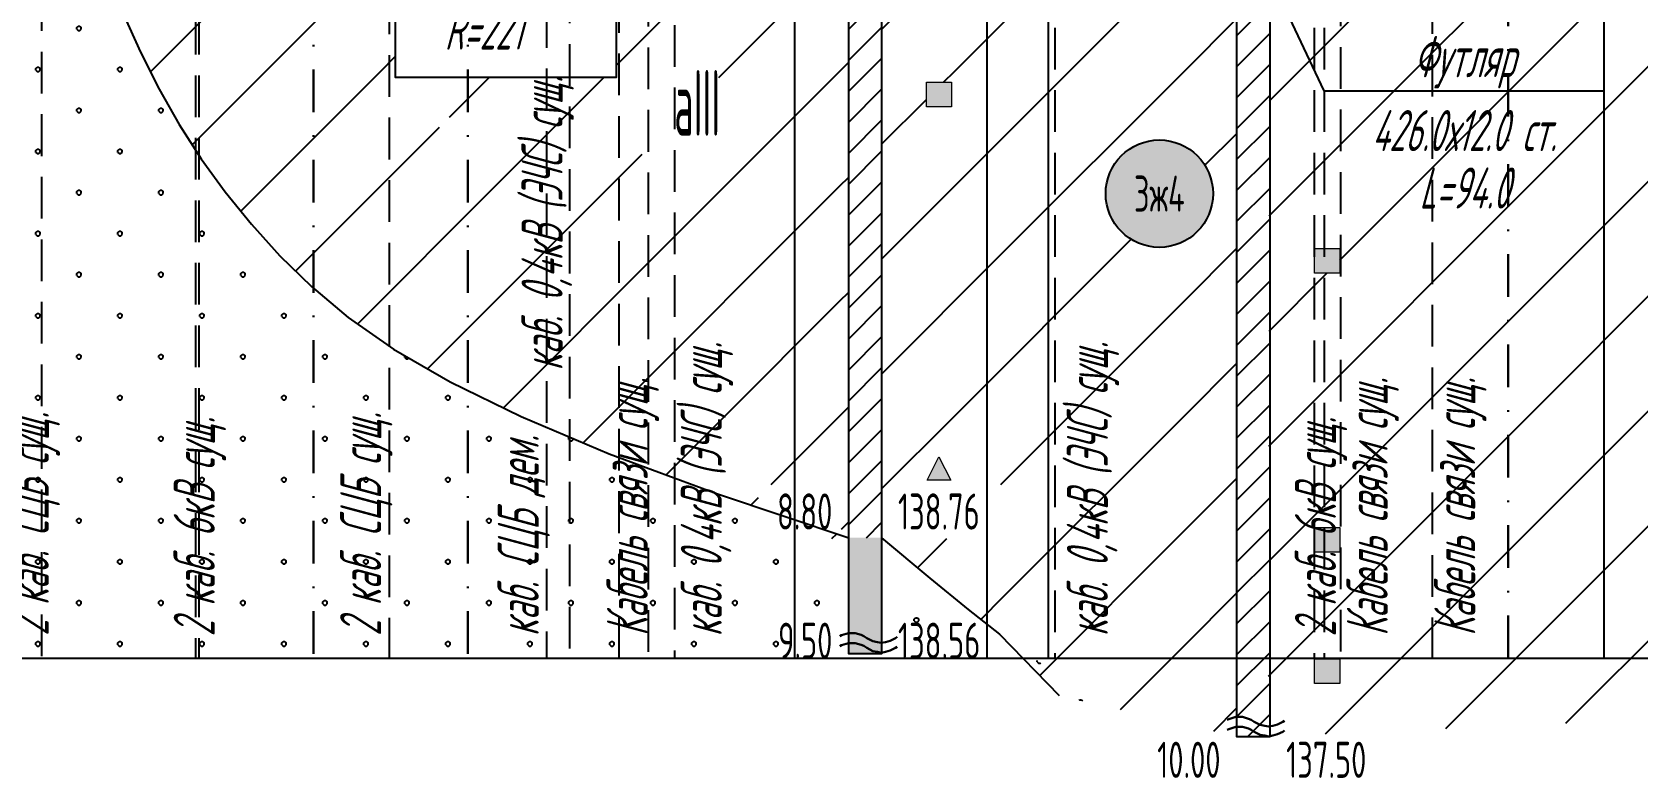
# Model space of a CAD drawing. Header units: metres. Extents: x -30 to 2050, y -904 to 400.
# Drawn here: x 131.1 to 229, y 122.7 to 168.1 of the extents above; entities that cross this region are included whole.
import ezdxf
from ezdxf.enums import TextEntityAlignment as Align

# ---------------------------------------------------------------- set-up
doc = ezdxf.new("R2010")
doc.units = ezdxf.units.M
doc.header["$LTSCALE"] = 0.2
doc.linetypes.add('DASHDOT', pattern=[27, 13, -7, 0, -7])
doc.linetypes.add('штриховая', pattern=[19.05, 12.7, -6.35])
for name, color, linetype in [('Level 1', 7, 'Continuous'), ('МГТ_ИГ_Геология', 252, 'Continuous'), ('Примыкания', 7, 'Continuous'), ('Таблица', 7, 'Continuous'), ('Футляры', 7, 'Continuous')]:
    doc.layers.add(name, color=color, linetype=linetype)
doc.layers.add('МГТ_НВК_котлованы', color=7, linetype='Continuous', lineweight=30)
doc.styles.add('SPDS', font='SPDS', dxfattribs={"width": 0.7, "oblique": 15, "height": 2.5})
doc.styles.get("Standard").update_dxf_attribs({"font": 'SPDS.shx', "width": 0.7, "oblique": 15, "height": 3})
doc.styles.add('Стиль Simplex', font='simplex.shx')
pattern_1 = [(45, (-8.669, 494.728), (0, 21), [9.8995, -19.799]), (45, (5.331, 480.728), (0, 21), [9.8995, -19.799]), (45, (-8.669, 480.728), (0, 21), [14.142, -15.5565]), (45, (1.331, 490.728), (0, 21), [15.556, -14.1425]), (45, (-1.669, 480.728), (0, 21), [19.799, -9.8995]), (45, (-8.669, 487.728), (0, 21), [19.799, -9.8995])]

# ---------------------------------------------------------------- blocks, each defined once
blk = doc.blocks.new('PR_TR')
at = {"layer": 'Level 1', "linetype": 'Continuous', "lineweight": 20}
blk.add_hatch(color=256, dxfattribs=at).paths.add_polyline_path([(0.0719, -0.0494), (-0.0711, -0.0494), (-0.0011, 0.0936)])
at = {"layer": 'Level 1', "color": 7, "linetype": 'Continuous', "lineweight": 20, "flags": 128}
blk.add_lwpolyline([(0.0719, -0.0494), (-0.0711, -0.0494), (-0.0011, 0.0936)], close=True, dxfattribs=at)
blk = doc.blocks.new('PR_KV')
at = {"layer": 'Level 1', "linetype": 'Continuous', "lineweight": 20}
blk.add_hatch(color=256, dxfattribs=at).paths.add_polyline_path([(-0.077, 0.075), (0.077, 0.075), (0.077, -0.075), (-0.077, -0.075)])
at = {"layer": 'Level 1', "color": 7, "linetype": 'Continuous', "lineweight": 20, "flags": 128}
blk.add_lwpolyline([(-0.077, 0.075), (0.077, 0.075), (0.077, -0.075), (-0.077, -0.075)], close=True, dxfattribs=at)
blk = doc.blocks.new('круг3_-26_4')
at = {"true_color": 0xffffff}
blk.add_hatch(color=7, dxfattribs=at).paths.add_polyline_path([(-0.3273, 0, 1), (0.3273, 0, 1)])
at = {"color": 7, "lineweight": 25}
blk.add_circle((0, 0), 0.3273, dxfattribs=at)
at = {"color": 7, "lineweight": 25, "style": 'Стиль Simplex', "width": 0.590909}
blk.add_text('3ж4', height=0.22, dxfattribs=at).set_placement((0, 0), align=Align.MIDDLE_CENTER)
blk = doc.blocks.new('DN')
at = {"linetype": 'Continuous', "lineweight": 30, "flags": 128}
for points in [[(-0.126, -0.007), (-0.117, -0.002), (-0.073, 0.011), (-0.033, 0.011), (0.003, 0), (0.02, -0.007), (0.039, -0.019), (0.074, -0.037), (0.103, -0.043), (0.125, -0.048), (0.151, -0.043), (0.18, -0.036), (0.213, -0.019), (0.223, -0.012)], [(-0.126, -0.068), (-0.117, -0.063), (-0.073, -0.05), (-0.033, -0.05), (0.003, -0.059), (0.02, -0.067), (0.039, -0.079), (0.074, -0.098), (0.103, -0.103), (0.125, -0.108), (0.151, -0.103), (0.18, -0.095), (0.213, -0.079), (0.223, -0.072)]]:
    blk.add_lwpolyline(points, dxfattribs=at)
blk = doc.blocks.new('221')
at = {"layer": 'МГТ_ИГ_Геология'}
blk.add_lwpolyline([(0, 5.295), (13.442, 5.295), (13.442, 0), (0, 0)], close=True, dxfattribs=at)
at = {"layer": 'МГТ_ИГ_Геология', "insert": (2.989, 4.196), "char_height": 2.5, "attachment_point": 1}
blk.add_mtext_dynamic_manual_height_columns('R=221', width=10.09698, gutter_width=15, heights=[0], dxfattribs=at)

msp = doc.modelspace()

# ---------------------------------------------------------------- hatches: boundary and pattern name
at = {"layer": 'МГТ_ИГ_Геология', "true_color": 0x636466}
h = msp.add_hatch(dxfattribs=at)
h.set_pattern_fill('GR28', color=251, scale=10, style=0, pattern_type=2)
h.set_pattern_definition([(90, (-8.6692, 480.8083), (-2.5, 2.5), [0.11, -4.89]), (45, (-8.6692, 480.9183), (-2.5, 2.5), [0.113137, -3.422397]), (0, (-8.5892, 480.9983), (2.5, 2.5), [0.11, -4.89]), (315, (-8.4792, 480.9983), (2.5, 2.5), [0.113137, -3.422397]), (90, (-8.3992, 480.8083), (-2.5, 2.5), [0.11, -4.89]), (45, (-8.4792, 480.7283), (-2.5, 2.5), [0.113137, -3.422397]), (0, (-8.5892, 480.7283), (2.5, 2.5), [0.11, -4.89]), (315, (-8.6692, 480.8083), (2.5, 2.5), [0.113137, -3.422397])])
edge = h.paths.add_edge_path(flags=16)
edge.add_arc((119.65241, 162.30907), 3.27292, 0, 360)
edge = h.paths.add_edge_path(flags=16)
edge.add_arc((98.23485, 165.90791), 1.73295, 0, 360)
h.paths.add_polyline_path([(98.47995, 164.95932), (98.35995, 164.90932), (98.12995, 164.88932), (97.80176, 164.97768), (97.75995, 165.02932), (97.86995, 164.95932), (98.12995, 164.88932), (98.43206, 164.91559)], flags=0)
h.paths.add_polyline_path([(92.94995, 130.35712), (92.98995, 130.35917), (180.90435, 130.25441), (180.90435, 137.32734), (172.89625, 140.00276), (166.2956, 142.45234), (160.92328, 144.71373), (156.6002, 146.82453), (153.14724, 148.82237), (150.38532, 150.74488), (148.13531, 152.62969), (146.21812, 154.51441), (144.48262, 156.43195), (142.88955, 158.39627), (141.42767, 160.41662), (140.08569, 162.50225), (138.85236, 164.66241), (137.7164, 166.90632), (136.66654, 169.24325), (135.69153, 171.68243), (134.78471, 174.24438), (133.95799, 176.99463), (133.22787, 180.01001), (132.61087, 183.36733), (132.12352, 187.14339), (131.78232, 191.41501), (131.60379, 196.25899), (131.60446, 201.75216), (92.94995, 202.86932)])
h.paths.add_polyline_path([(113.11813, 148.61358), (126.56059, 148.61358), (126.56059, 143.31896), (113.11813, 143.31896)], flags=16)
h.paths.add_polyline_path([(115.31995, 144.41123), (123.04495, 144.41123), (124.03835, 148.11864), (116.31335, 148.11864)], flags=8)
at = {"layer": 'МГТ_ИГ_Геология'}
h = msp.add_hatch(dxfattribs=at)
h.set_pattern_fill('GR38', color=251, scale=10, style=0, pattern_type=2)
h.set_pattern_definition(pattern_1)
h.paths.add_polyline_path([(180.90435, 183.32734), (173.90435, 183.32734), (169.70435, 183.32734), (169.52172, 183.65046), (132.43847, 184.70314), (132.61087, 183.36733), (133.22787, 180.01001), (133.95799, 176.99463), (134.78471, 174.24438), (135.69153, 171.68243), (136.66654, 169.24325), (137.7164, 166.90632), (138.85236, 164.66241), (140.08569, 162.50225), (141.42767, 160.41662), (142.88955, 158.39627), (144.48262, 156.43195), (146.21812, 154.51441), (148.13531, 152.62969), (150.38532, 150.74488), (153.14724, 148.82237), (156.6002, 146.82453), (160.92328, 144.71373), (166.2956, 142.45234), (172.89625, 140.00276), (180.90435, 137.32734)])
edge = h.paths.add_edge_path(flags=16)
edge.add_arc((156.37228, 162.52012), 0.46869, 0, 360)
h.paths.add_polyline_path([(158.2651, 160.87012), (158.68656, 160.87012), (158.68656, 164.17012), (158.2651, 164.17012)], flags=16)
h.paths.add_polyline_path([(168.31249, 160.18757), (172.97915, 160.18757), (172.97915, 166.18757), (168.31249, 166.18757)], flags=16)
h.paths.add_polyline_path([(167.36626, 179.05591), (180.74245, 179.05591), (180.74245, 184.08448), (167.36626, 184.08448)], flags=16)
h.paths.add_polyline_path([(175.39245, 137.27734), (180.45435, 137.27734), (180.45435, 140.57734), (175.39245, 140.57734)])
h.paths.add_polyline_path([(153.26975, 170.66809), (166.7122, 170.66809), (166.7122, 165.37347), (153.26975, 165.37347)], flags=16)
h.paths.add_polyline_path([(155.47156, 166.27209), (162.67156, 166.27209), (163.71685, 170.17315), (156.51685, 170.17315)], flags=8)
h.paths.add_polyline_path([(173.4775, 171.06341), (178.10607, 171.06341), (178.10607, 174.36341), (173.4775, 174.36341)], flags=8)
edge = h.paths.add_edge_path(flags=16)
edge.add_arc((175.79178, 172.71341), 3.27292, 0, 360)
h = msp.add_hatch(dxfattribs=at)
h.set_pattern_fill('CONSIST', color=251, scale=0.42, style=0, pattern_type=2)
h.set_pattern_definition([(45, (86.1914, -1250.2727), (-0.9429269, 0.9429269), [])])
h.paths.add_polyline_path([(180.90435, 183.32734), (182.90435, 183.32734), (182.90435, 137.32734), (180.90435, 137.32734)])
h = msp.add_hatch(dxfattribs=at)
h.set_pattern_fill('GR38', color=251, scale=10, style=0, pattern_type=2)
h.set_pattern_definition(pattern_1)
edge = h.paths.add_edge_path(flags=16)
edge.add_arc((194.25549, 158.29455), 0.15706, 0, 360)
h.paths.add_polyline_path([(187.1235, 140.83328), (185.6935, 140.83328), (186.3935, 142.26328)], flags=16)
h.paths.add_polyline_path([(187.17435, 163.57734), (185.63435, 163.57734), (185.63435, 165.07734), (187.17435, 165.07734)], flags=16)
h.paths.add_polyline_path([(187.17435, 173.57734), (185.63435, 173.57734), (185.63435, 175.07734), (187.17435, 175.07734)], flags=16)
h.paths.add_polyline_path([(183.35435, 137.27734), (190.58293, 137.27734), (190.58293, 140.57734), (183.35435, 140.57734)], flags=16)
h.paths.add_polyline_path([(193.73761, 127.72583), (204.57086, 125.22307), (204.57086, 178.19833), (193.37086, 178.19833), (192.07086, 180.49833), (194.67086, 180.49833), (194.66071, 180.54431), (182.90435, 183.32734), (182.90435, 137.32734), (185.85651, 134.86807), (188.18367, 132.96142), (190.09438, 131.46416)])
h.paths.add_polyline_path([(197.52715, 156.64455), (202.15573, 156.64455), (202.15573, 159.94455), (197.52715, 159.94455)], flags=8)
edge = h.paths.add_edge_path(flags=16)
edge.add_arc((199.84144, 158.29455), 3.27292, 0, 360)
h = msp.add_hatch(dxfattribs=at)
h.set_pattern_fill('CONSIST', color=251, scale=0.42, style=0, pattern_type=2)
h.set_pattern_definition([(45, (86.1914, -1249.8017), (-0.9429269, 0.9429269), [])])
h.paths.add_polyline_path([(204.57086, 178.19833), (206.57086, 178.19833), (206.57086, 125.19833), (204.57086, 125.19833)])
h = msp.add_hatch(dxfattribs=at)
h.set_pattern_fill('GR38', color=251, scale=10, style=0, pattern_type=2)
h.set_pattern_definition(pattern_1)
edge = h.paths.add_edge_path(flags=16)
edge.add_arc((244.31011, 156.02748), 0.52749, 0, 360)
h.paths.add_polyline_path([(210.84086, 154.94833), (210.84086, 153.44833), (209.30086, 153.44833), (209.30086, 154.94833)], flags=16)
h.paths.add_polyline_path([(210.84086, 171.44833), (209.30086, 171.44833), (209.30086, 172.94833), (210.84086, 172.94833)], flags=16)
h.paths.add_polyline_path([(210.84086, 137.94834), (210.84086, 136.44834), (209.30086, 136.44834), (209.30086, 137.94834)], flags=16)
h.paths.add_polyline_path([(210.84086, 129.94833), (210.84086, 128.44833), (209.30086, 128.44833), (209.30086, 129.94833)], flags=16)
h.paths.add_polyline_path([(206.49171, 125.22307), (251.76409, 127.23782), (259.71973, 132.39908), (270.73823, 138.01488), (279.5463, 142.10532), (287.03459, 144.96268), (294.09377, 146.87922), (299.55815, 147.80053), (293.3703, 150.75861), (288.59829, 153.84147), (284.76345, 157.10407), (281.38716, 160.60136), (277.99075, 164.38829), (274.09559, 168.5198), (269.22301, 173.05085), (262.89438, 178.03639), (206.57086, 178.19833)])
h.paths.add_polyline_path([(246.48496, 153.55418), (259.92742, 153.55418), (259.92742, 148.25956), (246.48496, 148.25956)], flags=16)
h.paths.add_polyline_path([(248.68678, 149.15818), (255.88678, 149.15818), (256.93207, 153.05924), (249.73207, 153.05924)], flags=8)
h.paths.add_polyline_path([(230.87399, 154.37748), (235.50256, 154.37748), (235.50256, 157.67748), (230.87399, 157.67748)], flags=8)
edge = h.paths.add_edge_path(flags=16)
edge.add_arc((233.18828, 156.02748), 3.27292, 0, 360)
msp.add_hatch(color=251, dxfattribs=at).paths.add_polyline_path([(180.90435, 130.25441), (182.90435, 130.25441), (182.90435, 137.32734), (180.90435, 137.32734)])
h = msp.add_hatch(dxfattribs=at)
h.set_pattern_fill('GR28', color=251, scale=10, style=0, pattern_type=2)
h.set_pattern_definition([(90, (-380.1026, 427.2668), (-2.5, 2.5), [0.11, -4.89]), (45, (-380.1026, 427.3768), (-2.5, 2.5), [0.113137, -3.422397]), (0, (-380.0226, 427.4568), (2.5, 2.5), [0.11, -4.89]), (315, (-379.9126, 427.4568), (2.5, 2.5), [0.113137, -3.422397]), (90, (-379.8326, 427.2668), (-2.5, 2.5), [0.11, -4.89]), (45, (-379.9126, 427.1868), (-2.5, 2.5), [0.113137, -3.422397]), (0, (-380.0226, 427.1868), (2.5, 2.5), [0.11, -4.89]), (315, (-380.1026, 427.2668), (2.5, 2.5), [0.113137, -3.422397])])
edge = h.paths.add_edge_path(flags=16)
edge.add_arc((187.5192, 129.00154), 1.73295, 0, 360)
h.paths.add_polyline_path([(187.4143, 127.98296), (187.08611, 128.07132), (187.0443, 128.12296), (187.1543, 128.05296), (187.4143, 127.98296), (187.71641, 128.00923), (187.7643, 128.05296), (187.6443, 128.00296)], flags=0)
h.paths.add_polyline_path([(182.90435, 130.25441), (197.47559, 126.85336), (195.41326, 127.99661), (193.50063, 129.12497), (191.79719, 130.23309), (190.09438, 131.46416), (188.18367, 132.96142), (185.85651, 134.86807), (182.90435, 137.32734)])

# ---------------------------------------------------------------- linework, layer by layer
at = {"layer": 'МГТ_ИГ_Геология', "linetype": 'Continuous', "lineweight": 25}
for points in [[(180.90435, 225.32734), (182.90435, 225.32734), (182.90435, 130.25441), (180.90435, 130.25441), (180.90435, 225.32734), (180.90435, 225.32734)], [(204.57086, 225.19833), (206.57086, 225.19833), (206.57086, 125.19726), (204.57086, 125.19726), (204.57086, 225.19833), (204.57086, 225.19833)]]:
    msp.add_lwpolyline(points, close=True, dxfattribs=at)
at = {"layer": 'МГТ_ИГ_Геология', "linetype": 'Continuous', "lineweight": 25, "flags": 128}
msp.add_lwpolyline([(136.66654, 169.24325), (137.7164, 166.90632), (138.85236, 164.66241), (140.08569, 162.50225), (141.42767, 160.41662), (142.88955, 158.39627), (144.48262, 156.43195), (146.21812, 154.51441), (148.13531, 152.62969), (150.38532, 150.74488), (153.14724, 148.82237), (156.6002, 146.82453), (160.92328, 144.71373), (166.2956, 142.45234), (172.89625, 140.00276), (180.90435, 137.32734)], dxfattribs=at)
at = {"layer": 'МГТ_ИГ_Геология', "linetype": 'Continuous', "lineweight": 25}
msp.add_lwpolyline([(182.90435, 137.32734), (185.85651, 134.86807), (188.18367, 132.96142), (190.09438, 131.46416), (193.73761, 127.72583)], dxfattribs=at)
at = {"layer": 'МГТ_НВК_котлованы', "linetype": 'DASHDOT', "lineweight": 30, "flags": 128}
for points in [[(221.1054, 130), (221.10553, 252.68544)], [(148.26989, 130.26073), (148.26989, 244.82761)], [(157.66989, 130.26073), (157.66989, 244.82761)]]:
    msp.add_lwpolyline(points, dxfattribs=at)
at = {"layer": 'Примыкания'}
for p, q in [((177.58794, 207.92), (177.58794, 130)), ((193.06345, 204.66638), (193.06345, 130)), ((189.316, 201.6958), (189.316, 130)), ((226.95084, 200.57477), (226.95084, 130))]:
    msp.add_line(p, q, dxfattribs=at)
at = {"layer": 'Примыкания', "linetype": 'штриховая', "flags": 128}
for points in [[(131.67805, 220.2773), (131.67805, 129.99913)], [(141.08351, 218.84228), (141.07805, 130)], [(141.27805, 218.84228), (141.27259, 130)], [(170.27683, 218.09864), (170.27805, 130)], [(193.47324, 217.93565), (193.47805, 130)], [(209.27805, 217.93565), (209.28286, 130)], [(209.87805, 217.93565), (209.88286, 130)], [(163.8755, 216.9379), (163.87805, 130)], [(166.87805, 212.54791), (166.87805, 130)], [(168.67805, 212.9218), (168.67805, 130)], [(210.87805, 212.94392), (210.88286, 130)], [(216.47805, 212.47614), (216.47805, 130)], [(152.87766, 212.45378), (152.87259, 130)], [(162.47652, 211.63548), (162.47805, 130)]]:
    msp.add_lwpolyline(points, dxfattribs=at)
at = {"layer": 'Таблица'}
msp.add_line((82.5, 130), (511.73873, 130), dxfattribs=at)
at = {"layer": 'Футляры', "color": 0, "flags": 128}
msp.add_lwpolyline([(200.19706, 185.02792), (209.87415, 164.56047), (226.9679, 164.56047)], dxfattribs=at)

# ---------------------------------------------------------------- block references
at = {"layer": 'МГТ_ИГ_Геология'}
msp.add_blockref('221', (153.26975, 165.37347), dxfattribs=at)
at = {"layer": 'МГТ_ИГ_Геология', "xscale": 10, "yscale": 10, "zscale": 10}
for name, p in [('PR_KV', (186.40435, 164.32734)), ('круг3_-26_4', (199.84144, 158.29455)), ('PR_KV', (210.07086, 154.19833)), ('PR_TR', (186.40435, 141.32734)), ('PR_KV', (210.07086, 137.19834)), ('DN', (181.62474, 131.40566)), ('PR_KV', (210.07086, 129.19833)), ('DN', (205.24171, 126.30307))]:
    msp.add_blockref(name, p, dxfattribs=at)

# ---------------------------------------------------------------- texts
at = {"oblique": 15.0000004, "width": 0.7}
for s, p in [('каб. 0,4кВ (ЭЧС) сущ.', (163.45248, 147.51573)), ('каб. 0,4кВ (ЭЧС) сущ.', (173.162, 131.31654)), ('каб. 0,4кВ (ЭЧС) сущ.', (196.70137, 131.33204)), ('Кабель связи сущ.', (168.64457, 131.33421)), ('Кабель связи сущ.', (213.76034, 131.34249)), ('Кабель связи сущ.', (219.09843, 131.34468)), ('2 каб. 6кВ сущ.', (142.2457, 131.3232)), ('2 каб. 6кВ сущ.', (210.60814, 131.31483))]:
    msp.add_text(s, height=2.5, rotation=90.0000025, dxfattribs=at).set_placement(p)
at = {"layer": 'МГТ_ИГ_Геология', "lineweight": 30, "style": 'Стиль Simplex', "width": 0.4}
msp.add_text('aIII', height=4, dxfattribs=at).set_placement((170.26767, 163.82604), align=Align.MIDDLE_LEFT)
at = {"layer": 'МГТ_ИГ_Геология', "lineweight": 25, "style": 'Стиль Simplex', "width": 0.590909}
for s, p in [('8.80', (179.90435, 137.82734)), ('9.50', (179.90435, 129.95374))]:
    msp.add_text(s, height=2.2, dxfattribs=at).set_placement(p, align=Align.RIGHT)
for s, p in [('138.76', (183.90435, 137.82734)), ('138.56', (183.90435, 129.95374))]:
    msp.add_text(s, height=2.2, dxfattribs=at).set_placement(p)
msp.add_text('10.00', height=2.2, dxfattribs=at).set_placement((203.57086, 124.90097), align=Align.TOP_RIGHT)
msp.add_text('137.50', height=2.2, dxfattribs=at).set_placement((207.57086, 124.90097), align=Align.TOP_LEFT)
at = {"layer": 'Примыкания', "oblique": 15.0000004, "width": 0.7}
for s, p in [('2 каб. СЦБ сущ.', (132.12413, 131.36062)), ('2 каб. СЦБ сущ.', (152.39108, 131.34553)), ('каб. СЦБ дем.', (161.99655, 131.33197))]:
    msp.add_text(s, height=2.5, rotation=90.0000025, dxfattribs=at).set_placement(p)
at = {"layer": 'Футляры', "color": 0, "style": 'SPDS', "oblique": 15.0000004, "width": 0.7}
for s, p in [('Футляр', (218.42103, 166.63682)), ('426.0х12.0 ст.', (218.42103, 162.13682)), ('L=94.0', (218.42103, 158.63682))]:
    msp.add_text(s, height=2.5, dxfattribs=at).set_placement(p, align=Align.MIDDLE_CENTER)

doc.saveas('drawing.dxf')
